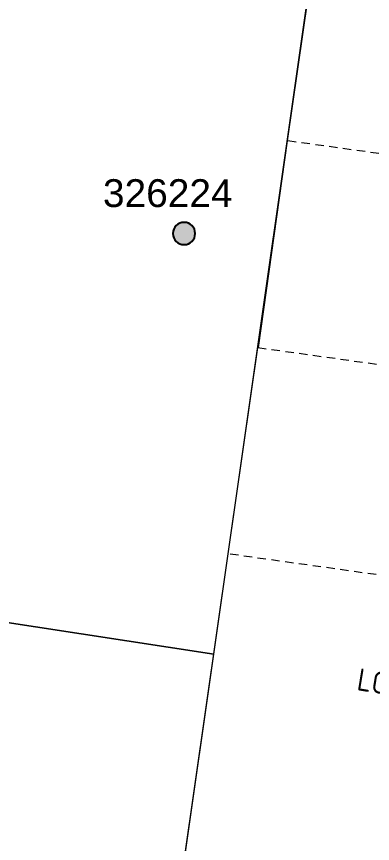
# Model space of a CAD drawing. Header units: metres. Extents: x 301573 to 308964, y 6278036 to 6284182.
# Drawn here: x 302657.6 to 302721.5, y 6282659.7 to 6282808.3 of the extents above; entities that cross this region are included whole.
import ezdxf
from ezdxf.enums import TextEntityAlignment as Align

# ---------------------------------------------------------------- set-up
doc = ezdxf.new("R2010")
doc.units = ezdxf.units.M
doc.linetypes.add('Dash', pattern=[5, 3, -2])
doc.layers.get('0').update_dxf_attribs({"color": 6})
doc.layers.add('_User Miscellaneous2', color=31, linetype='Continuous', lineweight=13, transparency=0.3)
doc.layers.add('Cadastre Developer_SP_NEW', color=70, linetype='Continuous', lineweight=15)
doc.layers.add('Cadastre Land Parcels_SP_EXT', color=95, linetype='Continuous', lineweight=15)
doc.layers.add('SupportsOH_SP_TR_HV_LV_SL_EXT', color=7, linetype='Continuous')
doc.layers.get('0').freeze()
doc.styles.add('DevPlan', font='isocp.shx', dxfattribs={"height": 2})
doc.styles.add('POLE_LABEL', font='arial.ttf', dxfattribs={"height": 2})
doc.styles.get("Standard").update_dxf_attribs({"font": 'arial.ttf'})

# ---------------------------------------------------------------- blocks, each defined once
blk = doc.blocks.new('POLE_EXT')
blk.add_hatch(color=256).paths.add_polyline_path([(-1, 0, 1), (1, 0, 1)])
blk.add_lwpolyline([(-1, 0, 1), (1, 0, 1)], format="xyb", close=True)
at = {"flags": 8}
blk.add_attdef('pNumber', text='', height=2, dxfattribs=at).set_placement((3, 2.5), align=Align.MIDDLE_CENTER)
at = {"style": 'POLE_LABEL', "flags": 9}
for tag, p in [('STRUCTURE_PLANT_NUMBER', (1.355, 0.028)), ('STREET_CODE', (1.355, -0.2))]:
    blk.add_attdef(tag, text='', height=0.2, dxfattribs=at).set_placement(p, align=Align.MIDDLE_LEFT)
at = {"flags": 9}
for tag, p in [('OWNED_BY', (1.355, -0.4)), ('SPECIAL_USE', (1.355, -0.8)), ('PARENT', (1.355, -0.6)), ('cLV', (1.355, -1.4)), ('STATE', (1.355, -1)), ('USAGE', (1.355, -1.2)), ('cHV', (1.355, -2)), ('hDepth', (1.355, -1.6)), ('hDia', (1.355, -1.8)), ('LBRACKET', (1.355, -2.2)), ('LExisting', (1.355, -2.4)), ('LANTNUMBER', (1.355, -2.6)), ('LOther', (1.355, -2.8)), ('LRemove', (1.355, -3)), ('cLinedev', (1.355, -3.4)), ('pExisting', (1.355, -3.8)), ('LEGEND', (1.355, -3.2)), ('LOCATION', (1.355, -3.6)), ('pFooting', (1.355, -4.4)), ('PFNUMBER', (1.355, -4)), ('NEWPFNUMBER', (1.355, -4.2)), ('pNew', (1.355, -4.6)), ('pRelocate', (1.355, -5)), ('pRemove', (1.355, -5.2)), ('cspan', (1.355, -6)), ('pReplace', (1.355, -5.4)), ('pStay', (1.355, -5.6)), ('pType', (1.355, -5.8)), ('STREETNAME', (1.355, -6.2)), ('SUBURB', (1.355, -6.4)), ('NOTES', (1.355, -6.6)), ('OPERATED_BY', (1.355, -7.014)), ('MAINTAINED_BY', (1.355, -6.814))]:
    blk.add_attdef(tag, text='', height=0.2, dxfattribs=at).set_placement(p, align=Align.MIDDLE_LEFT)
at = {"flags": 1}
blk.add_attdef('Z', (1.355, -7.328), '', height=0.2, dxfattribs=at)

msp = doc.modelspace()

# ---------------------------------------------------------------- linework, layer by layer
at = {"layer": '_User Miscellaneous2', "linetype": 'Dash', "ltscale": 0.5}
for p, q in [((302772.20612, 6282776.77153), (302706.30101, 6282785.99117)), ((302700.95173, 6282748.84404), (302767.00724, 6282739.6045)), ((302761.81599, 6282702.49213), (302695.61055, 6282711.75317))]:
    msp.add_line(p, q, dxfattribs=at)
at = {"layer": 'Cadastre Developer_SP_NEW'}
for p, q in [((302706.30101, 6282785.99117), (302711.59763, 6282823.22644)), ((302701.07151, 6282748.82729), (302706.30101, 6282785.99117)), ((302695.61055, 6282711.75317), (302700.95173, 6282748.84404)), ((302685.32063, 6282640.23779), (302695.61055, 6282711.75317))]:
    msp.add_line(p, q, dxfattribs=at)
at = {"layer": 'Cadastre Land Parcels_SP_EXT', "linetype": 'Continuous'}
for points in [[(302693.01684, 6282693.74246), (302714.46628, 6282843.73403), (302598.10899, 6282861.65497), (302552.66397, 6282563.89897), (302558.02303, 6282559.82401), (302581.22403, 6282710.84999), (302693.01684, 6282693.74246)], [(302693.01684, 6282693.74246), (302581.22403, 6282710.84999), (302558.02303, 6282559.82401), (302660.06301, 6282481.62499), (302662.40935, 6282479.81044), (302693.01684, 6282693.74246)]]:
    msp.add_lwpolyline(points, close=True, dxfattribs=at)

# ---------------------------------------------------------------- block references
at = {"layer": 'SupportsOH_SP_TR_HV_LV_SL_EXT'}
ref = msp.add_blockref('POLE_EXT', (302687.69418, 6282769.34107), dxfattribs=dict(at, xscale=2, yscale=2, zscale=2))
ref.add_attrib('ASSET_NUM', '326224', dxfattribs={"layer": '0', "height": 5, "style": 'POLE_LABEL'}).set_placement((302673.10853, 6282776.5934), align=Align.MIDDLE_LEFT)

# ---------------------------------------------------------------- texts
at = {"layer": '_User Miscellaneous2', "insert": (302727.20759, 6282687.90602), "char_height": 4, "attachment_point": 5, "rotation": 350.6456595, "style": 'DevPlan'}
msp.add_mtext('LOT 101', dxfattribs=at)

doc.saveas('drawing.dxf')
